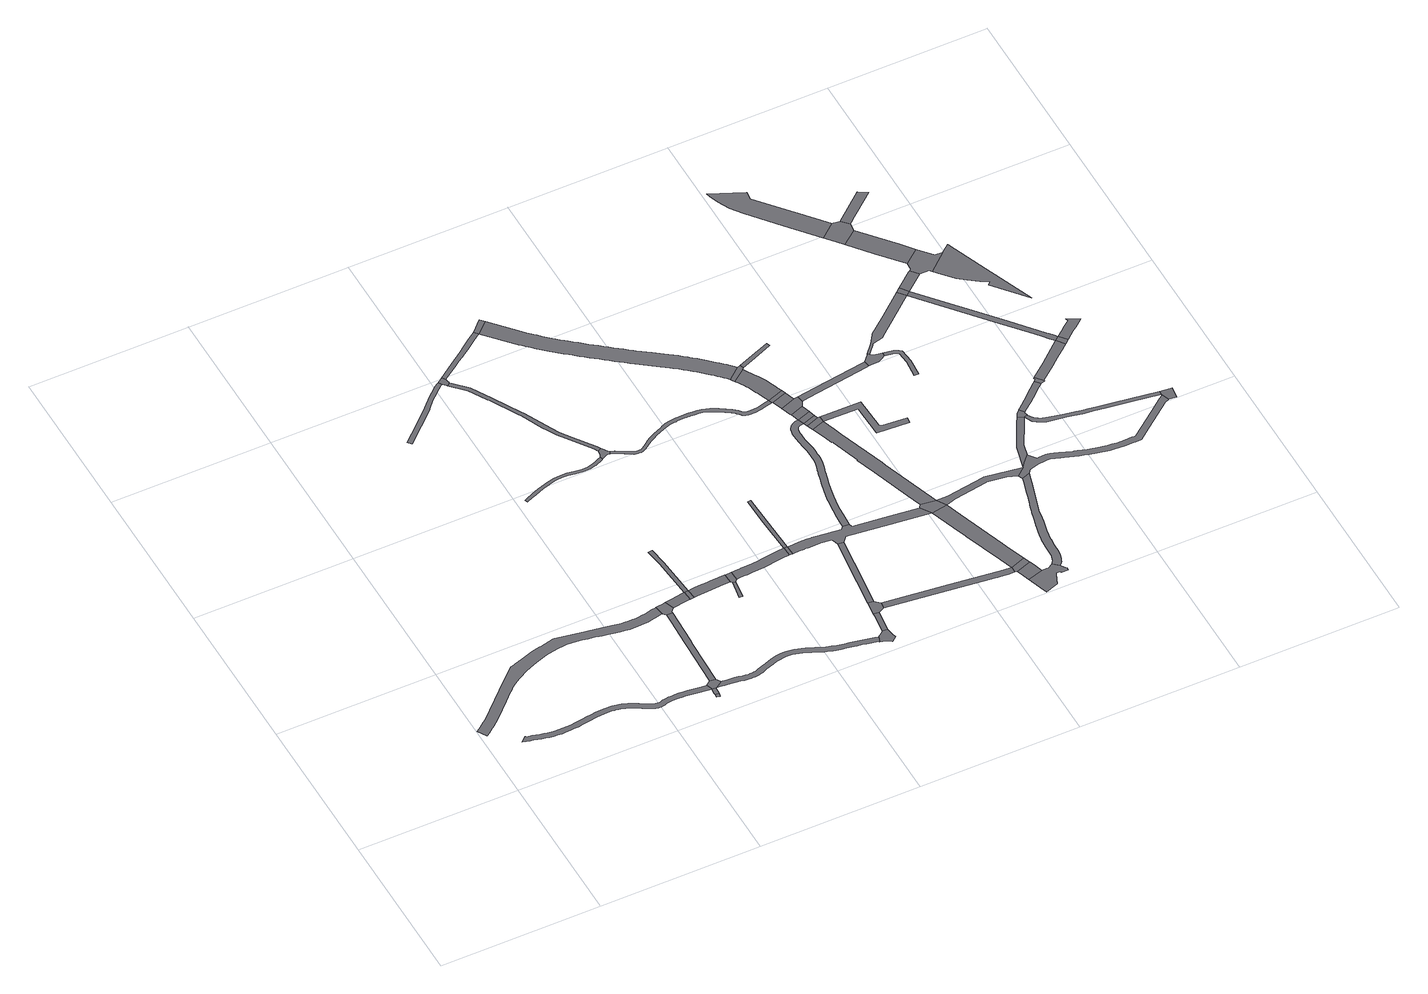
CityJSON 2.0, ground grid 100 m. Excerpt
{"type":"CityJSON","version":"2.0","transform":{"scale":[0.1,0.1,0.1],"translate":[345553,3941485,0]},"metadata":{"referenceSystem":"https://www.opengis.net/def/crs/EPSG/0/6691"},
"CityObjects":{
"road1":{"type":"Road","attributes":{"RoadStructureAttribute.sectionType":"1"},"geometry":[{"type":"MultiSurface","lod":"1","boundaries":[[[0,1,2,3,4,5,6,7,8,9,10,11,12,13,14,15,16,17,18,19,20,21,22,23,24,25,26,27,28,29,30,31,32,33,34,35,36,37,38,39,40,41,42,43,44,45,46,47,48,49,50,51,52,53,54,55,56,57,58,59,60,61,62,63,64,65,66,67,68,69,70,71,72,73,74,75,76,77,78,79,80,81,82,83,84,85,86,87,88,89,90,91,92,93,94,95,96,97,98,99,100,101,102,103,104,105,106,107,108,109,110,111,112,113,114,115,116,117,118,119,120,121,122]]]}]},
"road2":{"type":"Road","attributes":{"RoadStructureAttribute.sectionType":"1"},"geometry":[{"type":"MultiSurface","lod":"1","boundaries":[[[123,124,125,126,127,128,129,130,131,132,133,134,135,136,137,138,139,140,141,142,143,144,145,146,147,148,149,150,151,152,153,154,155,156,157,158,159,160,161,162,163,164,165,166,167,168,169,170,171,172,173,174,175,176,177,178,179,180,181,182,183,184,185,186,187,188,189,190,191,192,193,194,195,196,197,198,199,200,201,202,203,204,205,206,207,208,209,210,211,212,213,214,215,216,217,218,219,220]]]}]},
"road3":{"type":"Road","geometry":[{"type":"MultiSurface","lod":"1","boundaries":[[[221,222,223,224,225]]]}]},
"road4":{"type":"Road","attributes":{"RoadStructureAttribute.sectionType":"1"},"geometry":[{"type":"MultiSurface","lod":"1","boundaries":[[[224,226,227,228,229,122,230,231,225]]]}]},
"road5":{"type":"Road","geometry":[{"type":"MultiSurface","lod":"1","boundaries":[[[229,232,233,234,0,122]]]}]},
"road6":{"type":"Road","attributes":{"RoadStructureAttribute.sectionType":"1"},"geometry":[{"type":"MultiSurface","lod":"1","boundaries":[[[235,236,237,238,234,233,239,240,241]]]}]},
"road7":{"type":"Road","geometry":[{"type":"MultiSurface","lod":"1","boundaries":[[[242,243,123,220,235,241,244,245,246,247]]]}]},
"road8":{"type":"Road","attributes":{"RoadStructureAttribute.sectionType":"1"},"geometry":[{"type":"MultiSurface","lod":"1","boundaries":[[[248,249,250,251,252,253,254,255,256,257,258,259,260,261,262,263,264,265,266,267,268,269,270,271,272,273]]]}]},
"road9":{"type":"Road","attributes":{"RoadStructureAttribute.sectionType":"1"},"geometry":[{"type":"MultiSurface","lod":"1","boundaries":[[[246,274,275,276,277,278,279,280,281,247]]]}]},
"road10":{"type":"Road","geometry":[{"type":"MultiSurface","lod":"1","boundaries":[[[278,277,282,283]]]}]},
"road11":{"type":"Road","attributes":{"RoadStructureAttribute.sectionType":"1"},"geometry":[{"type":"MultiSurface","lod":"1","boundaries":[[[284,285,286,287,278,283]]]}]},
"road12":{"type":"Road","attributes":{"RoadStructureAttribute.sectionType":"1"},"geometry":[{"type":"MultiSurface","lod":"1","boundaries":[[[229,288,289,290,291,292,293,294,295,296,297,298,299,300,301,302,303,304,305,306,307,308,309,310,311,312,313,314,315,316,317,318,319,320,321,322,323,324,325,326,327,328,329,330,331,332,333,334,335,336,337,338,339,340,341,342,343,344,345,346,347,348,349,350,351,352,353,354,355,356,357,358,359,360,361,362,363,364,365,366,367,368,369,370,371,372,373,374,375,376,377,378,379,380,381,232]]]}]},
"road13":{"type":"Road","attributes":{"RoadStructureAttribute.sectionType":"1"},"geometry":[{"type":"MultiSurface","lod":"1","boundaries":[[[382,383,384,385,386,387,388,389,390,391,392,393,394,395,396,397,398,399,400,401,402,403,404,405,406,407,408,409,410,411,412]]]}]},
"road14":{"type":"Road","attributes":{"RoadStructureAttribute.sectionType":"1"},"geometry":[{"type":"MultiSurface","lod":"1","boundaries":[[[413,414,415,416,417,418,419,420,421,422,423,424,425,426,427,428,283,282]]]}]},
"road15":{"type":"Road","geometry":[{"type":"MultiSurface","lod":"1","boundaries":[[[272,429,430,431,432,433,434,435,436,437,273]]]}]},
"road16":{"type":"Road","geometry":[{"type":"MultiSurface","lod":"1","boundaries":[[[438,439,440,441]]]}]},
"road17":{"type":"Road","geometry":[{"type":"MultiSurface","lod":"1","boundaries":[[[442,443,421,420,441,440,444,445]]]}]},
"road18":{"type":"Road","attributes":{"RoadStructureAttribute.sectionType":"1"},"geometry":[{"type":"MultiSurface","lod":"1","boundaries":[[[431,446,447,448,449,450,451,452,453,454,455,456,457,458,459,460,461,462,463,464,465,466,467,468,469,470,471,432]]]}]},
"road19":{"type":"Road","attributes":{"RoadStructureAttribute.sectionType":"1"},"geometry":[{"type":"MultiSurface","lod":"1","boundaries":[[[472,473,474,475,476,437,436,477,478,479,480,481,482,483,484,485]]]}]},
"road20":{"type":"Road","geometry":[{"type":"MultiSurface","lod":"1","boundaries":[[[486,487,488,459,458,489,490,491,492,412,411,493,494,495,496,497,498]]]}]},
"road21":{"type":"Road","attributes":{"RoadStructureAttribute.sectionType":"1"},"geometry":[{"type":"MultiSurface","lod":"1","boundaries":[[[499,500,501,502,503,504,505,506,507,508,509,442,445,510,511,512,513,514,515,516,517,518,519,520,521,522]]]}]},
"road22":{"type":"Road","geometry":[{"type":"MultiSurface","lod":"1","boundaries":[[[523,524,336,335,525,526,527,528,529,530,531,532]]]}]},
"road23":{"type":"Road","geometry":[{"type":"MultiSurface","lod":"1","boundaries":[[[485,484,533,534]]]}]},
"road24":{"type":"Road","attributes":{"RoadStructureAttribute.sectionType":"1"},"geometry":[{"type":"MultiSurface","lod":"1","boundaries":[[[535,536,537,538,523,532]]]}]},
"road25":{"type":"Road","geometry":[{"type":"MultiSurface","lod":"1","boundaries":[[[539,522,521,540]]]}]},
"road26":{"type":"Road","geometry":[{"type":"MultiSurface","lod":"1","boundaries":[[[541,537,536,542,543,544,545,546]]]}]},
"road27":{"type":"Road","attributes":{"RoadStructureAttribute.sectionType":"1"},"geometry":[{"type":"MultiSurface","lod":"1","boundaries":[[[539,547,548,549,550,522]]]}]},
"road28":{"type":"Road","attributes":{"RoadStructureAttribute.sectionType":"1"},"geometry":[{"type":"MultiSurface","lod":"1","boundaries":[[[551,552,553,554,555,556,541,546]]]}]},
"road29":{"type":"Road","attributes":{"RoadStructureAttribute.sectionType":"1"},"geometry":[{"type":"MultiSurface","lod":"1","boundaries":[[[557,558,559,560,561,562,563,564,565,566,567,568,569,570,571,572,573,574,575,576,577,578,579,580,581,582,583,584,585,586,587,588,589,590,591,592,593,594,595,596,597,598,599,600,601,602,603,604,605,606,607,608,609,610,611,612,613,614,615,616,617,618,619,620,621,622,623,624,625,626,627,628,629,630,631,632,633,634,635,636,637,638,639,640,641,642,643,644,645,646,647,648,649,650,651,652,653,654,655,656,657,658,659,660,661,662,663,486,498]]]}]},
"road30":{"type":"Road","attributes":{"function":"3","RoadStructureAttribute.sectionType":"1"},"geometry":[{"type":"MultiSurface","lod":"1","boundaries":[[[664,665,666,667,668,669,670,671,672,673,674,675,676,677,678,679,680,681,682,683,684,685,686,687,688,689,690,691,692,693,694,695,696,697,698,699,700,701,702,703,704,705,706,707,708,709,710,533,484,711,712,713,714,715,716,717,718,719,720,721,722,723,724,725,726,727,728,729,730,731,732,733,734,735,736,737,738,739,740,741,742,743,744,745,746,747,748,749,750,751,752,753,754,755,756]]]}]},
"road31":{"type":"Road","geometry":[{"type":"MultiSurface","lod":"1","boundaries":[[[757,758,759,760,761,762,763,764,765,766,555,554,767,768,769,770,771,772,773,774,775,776,777,778,779,780,781,782,783,784,785,539,540]]]}]},
"road32":{"type":"Road","attributes":{"RoadStructureAttribute.sectionType":"1"},"geometry":[{"type":"MultiSurface","lod":"1","boundaries":[[[786,787,788,543,542,789,790,791,792,793,794,795,796]]]}]},
"road33":{"type":"Road","attributes":{"RoadStructureAttribute.sectionType":"1"},"geometry":[{"type":"MultiSurface","lod":"1","boundaries":[[[797,798,799,800,801,802,803,804,805,806,807,808,809,810,811,812,813,814,815,816,817,818,819,820,821,822,823,824,825,826,827,828,829,830,831,832,833,834,835,775,774,836,837,838,839,840,841,842,843,844,845,846,847,848,849,850,851,852,853,854,855,856,857,858,859,860,861,862,863,864,865,866,867,868,869,870,871,872,873,874]]]}]},
"road34":{"type":"Road","geometry":[{"type":"MultiSurface","lod":"1","boundaries":[[[875,876,877,878,664,756,879,880]]]}]},
"road35":{"type":"Road","attributes":{"function":"3","RoadStructureAttribute.sectionType":"1"},"geometry":[{"type":"MultiSurface","lod":"1","boundaries":[[[881,882,883,884,885,886,887,888,889,890,891,892,893,875,880,894,895,896,897,898,899,900,901,902,903,904,905,906,907,612]]]}]},
"road36":{"type":"Road","geometry":[{"type":"MultiSurface","lod":"1","boundaries":[[[611,908,909,881,612]]]}]},
"road37":{"type":"Road","attributes":{"function":"3","RoadStructureAttribute.sectionType":"1"},"geometry":[{"type":"MultiSurface","lod":"1","boundaries":[[[910,909,908,911,912,913]]]}]},
"road38":{"type":"Road","attributes":{"function":"3","RoadStructureAttribute.sectionType":"1"},"geometry":[{"type":"MultiSurface","lod":"1","boundaries":[[[914,915,916,874]]]}]},
"road39":{"type":"Road","geometry":[{"type":"MultiSurface","lod":"1","boundaries":[[[917,914,874,873,918]]]}]},
"road40":{"type":"Road","attributes":{"RoadStructureAttribute.sectionType":"1"},"geometry":[{"type":"MultiSurface","lod":"1","boundaries":[[[919,920,921,917,918]]]}]},
"road41":{"type":"Road","geometry":[{"type":"MultiSurface","lod":"1","boundaries":[[[922,923,924,925,920,919]]]}]},
"road42":{"type":"Road","geometry":[{"type":"MultiSurface","lod":"1","boundaries":[[[926,927,916,915,928,929,910,913]]]}]},
"road43":{"type":"Road","attributes":{"function":"3","RoadStructureAttribute.sectionType":"1"},"geometry":[{"type":"MultiSurface","lod":"1","boundaries":[[[922,930,931,932,933,934,935,936,937,938,939,940,941,942,943,944,923]]]}]},
"road44":{"type":"Road","geometry":[{"type":"MultiSurface","lod":"1","boundaries":[[[939,771,770,945,940]]]}]},
"road45":{"type":"Road","attributes":{"function":"3","RoadStructureAttribute.sectionType":"1"},"geometry":[{"type":"MultiSurface","lod":"1","boundaries":[[[946,947,948,949,950,945,770,951,952,953,954,796]]]}]},
"road46":{"type":"Road","geometry":[{"type":"MultiSurface","lod":"1","boundaries":[[[795,955,956,946,796]]]}]},
"road47":{"type":"Road","attributes":{"function":"3","RoadStructureAttribute.sectionType":"1"},"geometry":[{"type":"MultiSurface","lod":"1","boundaries":[[[957,956,955,958,959,960]]]}]},
"road48":{"type":"Road","geometry":[{"type":"MultiSurface","lod":"1","boundaries":[[[876,961,962,963,964,877]]]}]},
"road49":{"type":"Road","geometry":[{"type":"MultiSurface","lod":"1","boundaries":[[[959,965,966,967,968,969,970,971,972,973,974,975,976,977,978,979,980,981,982,983,984,985,960]]]}]},
"road50":{"type":"Road","attributes":{"function":"3","RoadStructureAttribute.sectionType":"1"},"geometry":[{"type":"MultiSurface","lod":"1","boundaries":[[[986,987,988,989,990,991,992,993,924,923]]]}]},
"road51":{"type":"Road","attributes":{"RoadStructureAttribute.sectionType":"1"},"geometry":[{"type":"MultiSurface","lod":"1","boundaries":[[[994,995,929,928,996,997,998,999]]]}]},
"road52":{"type":"Road","attributes":{"RoadStructureAttribute.sectionType":"1"},"geometry":[{"type":"MultiSurface","lod":"1","boundaries":[[[1000,1001,1002,1003,940,945,1004,1005,1006,1007,1008,1009]]]}]},
"road53":{"type":"Road","attributes":{"RoadStructureAttribute.sectionType":"1"},"geometry":[{"type":"MultiSurface","lod":"1","boundaries":[[[976,1010,1011,1012,1013,1014,1015,1016,1017,1018,1019,1020,1021,1022,1023,1024,1025,1026,1027,1028,1029,1030,1031,1032,1033,1034,1035,1036,1037,1038,1039,1040,1041,1042,1043,1044,1045,1046,1047,1048,1049,1050,1051,1052,1053,1054,1055,1056,1057,1058,1059,1060,1061,1062,1063,1064,977]]]}]},
"road54":{"type":"Road","geometry":[{"type":"MultiSurface","lod":"1","boundaries":[[[998,1065,1066,1067,1068,1069,1070,1071,1072,1073,1074,1075,1076,1077,999]]]}]},
"road55":{"type":"Road","attributes":{"RoadStructureAttribute.sectionType":"1"},"geometry":[{"type":"MultiSurface","lod":"1","boundaries":[[[1078,1079,1080,1081,1082,1083,1084,1085,1086,1087,1088,1071,1070]]]}]},
"road56":{"type":"Road","attributes":{"RoadStructureAttribute.sectionType":"1"},"geometry":[{"type":"MultiSurface","lod":"1","boundaries":[[[1089,1090,1091,1092,1093,1094,1095,1074,1073,1096,1097,1098,1099,1100,1101,1102]]]}]},
"road57":{"type":"Road","geometry":[{"type":"MultiSurface","lod":"1","boundaries":[[[1103,1104,1105,1106,1107,1108,1109,1110,1111,1112]]]}]},
"road58":{"type":"Road","attributes":{"RoadStructureAttribute.sectionType":"1"},"geometry":[{"type":"MultiSurface","lod":"1","boundaries":[[[1113,1114,1115,1116,1117,1118,1119,1120,1121,1122,1123,1124,1125]]]}]},
"road59":{"type":"Road","attributes":{"RoadStructureAttribute.sectionType":"1"},"geometry":[{"type":"MultiSurface","lod":"1","boundaries":[[[1126,1127,1128,1129,1130,1131,1132,1133,1134,1135,1136,1137,1138,1139,1140,1107,1106]]]}]},
"road60":{"type":"Road","geometry":[{"type":"MultiSurface","lod":"1","boundaries":[[[1141,1142,1143,1144,1145,1146,1147,1148,1149,1150,1151,1152,1153,1154,1155,1156,1157,1158,1159,1160,1161,1162,1163,1164,1165,1166,1167,1168,1169,1170,1171,1172,1173,1174,1175,1176,1177,1178,1179,1180,1181,1182,1183,1184,1185,1186,1187,1188,1189,1190,1191,1192,1193,1194,1195,1196,1197,1198,1199,1200,1201,1202,1203,1204,1205,1206,1207,1000,1009,1035,1034]]]}]},
"road61":{"type":"Road","geometry":[{"type":"MultiSurface","lod":"1","boundaries":[[[1208,1209,1089,1102]]]}]},
"road62":{"type":"Road","attributes":{"RoadStructureAttribute.sectionType":"1"},"geometry":[{"type":"MultiSurface","lod":"1","boundaries":[[[1111,1110,1210,1211,1212,1000,1207,1206,1213,1214,1215,1111,1216,1217,1218,1219,1220,1221,1222,1223,1224,1225,1226,1227,1228,1229,1230,1231,1232,1233,1234,1235,1236,1237,1238,1239,1240,1241,1242,1243,1244,1112]]]}]},
"road63":{"type":"Road","geometry":[{"type":"MultiSurface","lod":"1","boundaries":[[[1245,1246,1125,1124,1247,1248,1249,1250]]]}]},
"road64":{"type":"Road","geometry":[{"type":"MultiSurface","lod":"1","boundaries":[[[1251,1252,1253,1254,1255,1134,1133]]]}]},
"road65":{"type":"Road","attributes":{"RoadStructureAttribute.sectionType":"1"},"geometry":[{"type":"MultiSurface","lod":"1","boundaries":[[[1256,1209,1208,1257,1258]]]}]},
"road66":{"type":"Road","attributes":{"RoadStructureAttribute.sectionType":"1"},"geometry":[{"type":"MultiSurface","lod":"1","boundaries":[[[1249,1259,1260,1261,1262,1263,1250]]]}]},
"road67":{"type":"Road","attributes":{"RoadStructureAttribute.sectionType":"1"},"geometry":[{"type":"MultiSurface","lod":"1","boundaries":[[[1264,1265,1266,1267,1268,1269,1270,1271,1272,1273,1208,1102]]]}]},
"road68":{"type":"Road","attributes":{"RoadStructureAttribute.sectionType":"1"},"geometry":[{"type":"MultiSurface","lod":"1","boundaries":[[[1274,1253,1252,1275,1276,1277,1278,1268]]]}]},
"road69":{"type":"Road","attributes":{"RoadStructureAttribute.sectionType":"1"},"geometry":[{"type":"MultiSurface","lod":"1","boundaries":[[[1279,1280,1281,1282,1283,1246,1245]]]}]},
"road70":{"type":"Road","geometry":[{"type":"MultiSurface","lod":"1","boundaries":[[[1284,1258,1257,1285,1286,1287,1288,1261,1260]]]}]},
"road71":{"type":"Road","attributes":{"RoadStructureAttribute.sectionType":"1"},"geometry":[{"type":"MultiSurface","lod":"1","boundaries":[[[1286,1289,1290,1291,1292,1293,1294,1295,1296,1297,1298,1287]]]}]},
"road72":{"type":"Road","geometry":[{"type":"MultiSurface","lod":"1","boundaries":[[[1299,1269,1268,1278,1300]]]}]},
"road73":{"type":"Road","attributes":{"RoadStructureAttribute.sectionType":"1"},"geometry":[{"type":"MultiSurface","lod":"1","boundaries":[[[1300,1301,1302,1303,1304,1305,1306,1307,1308,1309,1310,1299]]]}]},
"road74":{"type":"Road","geometry":[{"type":"MultiSurface","lod":"1","boundaries":[[[1227,1172,1171,1311,1312,1313,1314,1228]]]}]}
},
"vertices":[
[1301,233,0],[1281,236,0],[1259,239,0],[1237,241,0],[1213,245,0],[1189,248,0],[1164,251,0],[1138,253,0],[1116,254,0],[1094,253,0],[1072,252,0],[1050,249,0],[1034,246,0],[1020,243,0],[1010,240,0],[1001,239,0],[997,239,0],[992,239,0],[988,240,0],[986,240,0],[980,242,0],[973,245,0],[963,249,0],[953,255,0],[937,263,0],[920,273,0],[902,285,0],[882,296,0],[867,303,0],[851,311,0],[834,318,0],[817,324,0],[803,328,0],[790,331,0],[777,333,0],[763,335,0],[745,337,0],[728,337,0],[711,337,0],[695,337,0],[677,336,0],[663,335,0],[632,331,0],[602,327,0],[573,323,0],[545,319,0],[518,315,0],[492,311,0],[467,309,0],[443,309,0],[418,309,0],[394,310,0],[371,312,0],[350,316,0],[329,320,0],[307,326,0],[284,331,0],[263,337,0],[243,342,0],[227,346,0],[225,348,0],[192,319,0],[213,314,0],[234,308,0],[255,303,0],[276,297,0],[298,292,0],[321,286,0],[343,281,0],[366,277,0],[391,275,0],[417,274,0],[443,274,0],[469,274,0],[496,277,0],[523,280,0],[550,284,0],[577,288,0],[607,292,0],[636,296,0],[656,299,0],[666,300,0],[696,302,0],[712,302,0],[728,302,0],[743,302,0],[759,300,0],[771,299,0],[783,296,0],[795,294,0],[806,291,0],[822,285,0],[837,279,0],[852,272,0],[866,265,0],[884,255,0],[902,244,0],[919,233,0],[937,223,0],[948,218,0],[958,213,0],[969,208,0],[979,206,0],[985,205,0],[991,204,0],[997,204,0],[1003,204,0],[1015,206,0],[1028,209,0],[1041,212,0],[1055,215,0],[1075,217,0],[1096,218,0],[1116,219,0],[1136,218,0],[1161,217,0],[1185,214,0],[1208,210,0],[1232,207,0],[1254,204,0],[1276,201,0],[1298,198,0],[1315,196,0],
[1324,895,0],[1322,895,0],[1298,891,0],[1273,886,0],[1249,881,0],[1228,877,0],[1208,874,0],[1188,872,0],[1167,872,0],[1146,872,0],[1125,873,0],[1100,876,0],[1074,880,0],[1047,885,0],[1019,890,0],[995,894,0],[971,899,0],[957,901,0],[897,911,0],[717,942,0],[707,941,0],[622,924,0],[611,922,0],[560,911,0],[499,891,0],[482,886,0],[458,878,0],[446,874,0],[412,863,0],[397,859,0],[258,728,0],[141,618,0],[107,585,0],[93,573,0],[85,565,0],[67,551,0],[51,538,0],[35,525,0],[20,514,0],[6,505,0],[40,449,0],[58,461,0],[75,474,0],[91,487,0],[108,500,0],[126,516,0],[144,531,0],[162,547,0],[180,563,0],[205,587,0],[230,612,0],[255,638,0],[280,662,0],[300,681,0],[320,699,0],[327,705,0],[340,717,0],[362,734,0],[381,746,0],[401,759,0],[422,770,0],[442,781,0],[467,793,0],[492,804,0],[518,815,0],[543,825,0],[574,836,0],[605,846,0],[637,854,0],[668,860,0],[697,865,0],[726,868,0],[754,869,0],[783,869,0],[815,866,0],[847,861,0],[879,855,0],[910,849,0],[935,845,0],[940,844,0],[943,843,0],[959,840,0],[983,835,0],[1008,831,0],[1036,825,0],[1064,820,0],[1092,816,0],[1120,813,0],[1144,812,0],[1167,812,0],[1191,812,0],[1214,814,0],[1238,817,0],[1261,822,0],[1285,827,0],[1309,832,0],[1331,836,0],[1334,836,0],
[1310,130,0],[1320,129,0],[1330,127,0],[1336,146,0],[1312,150,0],
[1336,159,0],[1337,164,0],[1338,187,0],[1339,194,0],[1314,189,0],[1312,161,0],
[1388,224,0],[1367,252,0],[1332,257,0],
[1353,817,0],[1351,754,0],[1344,588,0],[1343,550,0],[1378,550,0],[1379,587,0],[1388,816,0],
[1367,902,0],[1345,899,0],[1388,824,0],[1396,833,0],[1409,848,0],[1390,906,0],
[1031,2979,0],[1027,2976,0],[1002,2957,0],[993,2949,0],[955,2916,0],[904,2867,0],[885,2847,0],[878,2841,0],[834,2799,0],[781,2751,0],[751,2724,0],[728,2703,0],[675,2655,0],[695,2632,0],[748,2680,0],[790,2718,0],[801,2729,0],[854,2777,0],[901,2821,0],[906,2826,0],[943,2868,0],[972,2897,0],[1019,2937,0],[1042,2955,0],[1054,2963,0],[1039,2984,0],
[1437,852,0],[1474,858,0],[1512,863,0],[1524,864,0],[1517,925,0],[1504,923,0],[1466,918,0],[1428,912,0],
[1549,867,0],[1543,928,0],
[1523,1184,0],[1508,1296,0],[1481,1292,0],[1496,1182,0],
[1356,192,0],[1376,190,0],[1392,188,0],[1429,185,0],[1465,181,0],[1486,178,0],[1507,174,0],[1527,171,0],[1547,169,0],[1560,169,0],[1573,170,0],[1585,171,0],[1597,172,0],[1612,176,0],[1627,181,0],[1642,187,0],[1657,192,0],[1682,201,0],[1707,210,0],[1733,219,0],[1759,225,0],[1778,227,0],[1796,229,0],[1815,229,0],[1834,228,0],[1853,224,0],[1873,218,0],[1891,212,0],[1910,205,0],[1934,195,0],[1938,193,0],[1957,184,0],[1980,173,0],[2003,164,0],[2018,158,0],[2033,154,0],[2049,149,0],[2065,145,0],[2094,138,0],[2125,133,0],[2155,128,0],[2185,122,0],[2213,117,0],[2240,111,0],[2267,105,0],[2293,98,0],[2310,93,0],[2310,92,0],[2321,126,0],[2303,131,0],[2275,139,0],[2247,146,0],[2219,151,0],[2192,156,0],[2161,162,0],[2130,167,0],[2101,172,0],[2073,179,0],[2059,183,0],[2044,187,0],[2029,192,0],[2015,196,0],[1994,205,0],[1972,216,0],[1948,227,0],[1935,232,0],[1922,238,0],[1903,245,0],[1883,252,0],[1862,258,0],[1838,262,0],[1816,264,0],[1795,264,0],[1774,262,0],[1753,259,0],[1723,253,0],[1695,243,0],[1670,234,0],[1645,225,0],[1630,219,0],[1615,214,0],[1602,210,0],[1591,207,0],[1581,206,0],[1571,205,0],[1559,204,0],[1549,204,0],[1531,206,0],[1512,208,0],[1492,212,0],[1469,216,0],[1432,220,0],[1422,221,0],[1396,223,0],
[1565,2057,0],[1541,2046,0],[1522,2037,0],[1485,2027,0],[1446,2027,0],[1399,2032,0],[1359,2040,0],[1318,2040,0],[1273,2036,0],[1227,2025,0],[1187,2013,0],[1177,2010,0],[1122,1989,0],[1063,1963,0],[1055,1960,0],[1063,1941,0],[1099,1957,0],[1130,1970,0],[1184,1991,0],[1233,2006,0],[1276,2016,0],[1319,2020,0],[1357,2020,0],[1396,2012,0],[1445,2007,0],[1488,2007,0],[1527,2017,0],[1529,2018,0],[1574,2039,0],[1586,2045,0],[1577,2063,0],
[1571,869,0],[1593,871,0],[1610,872,0],[1615,873,0],[1637,874,0],[1689,877,0],[1742,880,0],[1782,881,0],[1780,942,0],[1740,940,0],[1686,938,0],[1667,937,0],[1633,935,0],[1610,934,0],[1588,932,0],[1566,930,0],
[1057,2960,0],[1072,2943,0],[1077,2938,0],[1095,2955,0],[1093,2962,0],[1091,2967,0],[1091,2974,0],[1088,2987,0],[1074,3009,0],
[1773,753,0],[1793,750,0],[1811,867,0],[1791,870,0],
[1820,944,0],[1792,942,0],[1812,874,0],[1823,883,0],
[1159,2850,0],[1225,2741,0],[1231,2731,0],[1323,2564,0],[1335,2543,0],[1396,2411,0],[1416,2373,0],[1442,2324,0],[1490,2256,0],[1578,2133,0],[1581,2127,0],[1586,2118,0],[1589,2110,0],[1612,2123,0],[1606,2133,0],[1599,2146,0],[1594,2153,0],[1510,2270,0],[1464,2337,0],[1439,2383,0],[1419,2422,0],[1357,2555,0],[1345,2576,0],[1252,2744,0],[1179,2865,0],[1105,2945,0],
[1345,3204,0],[1324,3188,0],[1294,3166,0],[1257,3139,0],[1169,3075,0],[1184,3054,0],[1215,3076,0],[1243,3092,0],[1251,3098,0],[1259,3104,0],[1311,3142,0],[1363,3179,0],[1412,3215,0],[1392,3238,0],
[1645,2079,0],[1637,2082,0],[1622,2106,0],[1590,2103,0],[1590,2095,0],[1588,2087,0],[1585,2078,0],[1611,2058,0],[1617,2061,0],[1622,2062,0],[1626,2062,0],[1634,2062,0],[1638,2060,0],
[2162,973,0],[2127,971,0],[2092,967,0],[2058,962,0],[2026,958,0],[1995,954,0],[1958,951,0],[1921,949,0],[1886,947,0],[1883,947,0],[1844,945,0],[1847,884,0],[1886,886,0],[1891,886,0],[1924,888,0],[1963,890,0],[2001,893,0],[2034,897,0],[2067,902,0],[2100,906,0],[2133,910,0],[2165,912,0],[2169,912,0],[2166,974,0],
[2360,159,0],[2359,153,0],[2327,87,0],[2343,80,0],[2359,72,0],[2376,60,0],[2410,88,0],[2404,96,0],[2403,98,0],[2394,155,0],
[1487,3282,0],[1463,3309,0],
[2408,260,0],[2412,291,0],[2377,296,0],[2375,279,0],
[2186,974,0],[2189,913,0],
[2388,386,0],[2449,314,0],[2454,354,0],[2451,354,0],[2450,355,0],[2423,381,0],
[2176,1203,0],[2170,1383,0],[2150,1383,0],[2156,1202,0],
[2445,556,0],[2446,561,0],[2462,694,0],[2482,862,0],[2447,864,0],[2410,560,0],
[1640,2059,0],[1662,2050,0],[1758,1996,0],[1780,1991,0],[1787,1991,0],[1800,1991,0],[1814,1994,0],[1815,1994,0],[1831,2002,0],[1857,2020,0],[1880,2037,0],[1907,2053,0],[1940,2070,0],[1961,2079,0],[1990,2091,0],[2009,2097,0],[2026,2103,0],[2040,2106,0],[2060,2109,0],[2067,2110,0],[2079,2111,0],[2081,2111,0],[2087,2112,0],[2102,2113,0],[2125,2114,0],[2147,2114,0],[2153,2113,0],[2163,2113,0],[2170,2113,0],[2194,2111,0],[2218,2109,0],[2242,2105,0],[2264,2100,0],[2283,2092,0],[2302,2082,0],[2321,2071,0],[2341,2059,0],[2355,2050,0],[2364,2044,0],[2370,2041,0],[2384,2031,0],[2396,2022,0],[2406,2011,0],[2417,1999,0],[2429,1986,0],[2445,1977,0],[2452,1975,0],[2457,1974,0],[2461,1973,0],[2467,1973,0],[2470,1973,0],[2505,1972,0],[2543,1978,0],[2580,1987,0],[2616,1995,0],[2611,2020,0],[2574,2012,0],[2538,2003,0],[2503,1997,0],[2469,1998,0],[2465,1998,0],[2461,1999,0],[2457,1999,0],[2455,2000,0],[2445,2006,0],[2436,2015,0],[2425,2028,0],[2413,2041,0],[2398,2052,0],[2383,2062,0],[2369,2071,0],[2354,2080,0],[2334,2092,0],[2314,2104,0],[2295,2114,0],[2294,2115,0],[2272,2123,0],[2247,2130,0],[2222,2134,0],[2196,2136,0],[2171,2138,0],[2148,2139,0],[2124,2139,0],[2100,2138,0],[2090,2137,0],[2077,2136,0],[2069,2135,0],[2056,2134,0],[2036,2130,0],[2026,2128,0],[2018,2126,0],[2010,2123,0],[1991,2114,0],[1989,2114,0],[1954,2097,0],[1932,2089,0],[1897,2071,0],[1869,2054,0],[1855,2043,0],[1845,2036,0],[1821,2019,0],[1813,2015,0],[1808,2013,0],[1798,2011,0],[1782,2011,0],[1766,2015,0],[1671,2068,0],
[2571,2324,0],[2559,2339,0],[2544,2355,0],[2530,2371,0],[2515,2387,0],[2499,2401,0],[2484,2415,0],[2465,2433,0],[2445,2452,0],[2425,2470,0],[2404,2488,0],[2384,2506,0],[2369,2518,0],[2363,2523,0],[2341,2540,0],[2320,2557,0],[2298,2573,0],[2276,2590,0],[2255,2605,0],[2201,2645,0],[2128,2699,0],[2116,2707,0],[2094,2724,0],[2072,2741,0],[2049,2759,0],[2027,2776,0],[2005,2793,0],[1983,2811,0],[1961,2829,0],[1939,2846,0],[1917,2864,0],[1895,2882,0],[1873,2900,0],[1849,2919,0],[1826,2938,0],[1810,2951,0],[1803,2957,0],[1781,2977,0],[1773,2984,0],[1758,2997,0],[1736,3017,0],[1714,3037,0],[1693,3058,0],[1690,3060,0],[1671,3079,0],[1650,3100,0],[1630,3121,0],[1557,3053,0],[1571,3038,0],[1579,3030,0],[1601,3008,0],[1623,2986,0],[1646,2964,0],[1669,2943,0],[1691,2922,0],[1702,2913,0],[1715,2902,0],[1738,2881,0],[1762,2861,0],[1786,2841,0],[1801,2829,0],[1810,2822,0],[1832,2804,0],[1854,2786,0],[1876,2768,0],[1898,2750,0],[1921,2733,0],[1943,2715,0],[1966,2697,0],[1988,2680,0],[2011,2662,0],[2033,2645,0],[2056,2627,0],[2080,2610,0],[2196,2524,0],[2217,2509,0],[2238,2493,0],[2253,2482,0],[2259,2478,0],[2279,2462,0],[2299,2446,0],[2319,2429,0],[2339,2412,0],[2358,2395,0],[2377,2378,0],[2396,2360,0],[2416,2341,0],[2431,2328,0],[2445,2315,0],[2457,2302,0],[2470,2289,0],[2482,2275,0],[2493,2261,0],
[2198,914,0],[2231,915,0],[2263,915,0],[2273,915,0],[2288,915,0],[2312,915,0],[2336,915,0],[2361,914,0],[2367,914,0],[2435,907,0],[2515,897,0],[2775,866,0],[2828,860,0],[3024,837,0],[2980,901,0],[2771,926,0],[2581,949,0],[2572,968,0],[2532,971,0],[2518,956,0],[2442,965,0],[2432,966,0],[2342,976,0],[2337,976,0],[2313,976,0],[2288,976,0],[2263,976,0],[2229,976,0],[2196,975,0],
[3185,263,0],[3144,268,0],[2855,304,0],[2865,263,0],[3087,235,0],[3115,231,0],[3120,231,0],[3159,226,0],[3182,223,0],[3223,222,0],[3225,262,0],
[2682,1811,0],[2669,1809,0],[2651,1802,0],[2632,1788,0],[2628,1782,0],[2624,1776,0],[2619,1766,0],[2615,1757,0],[2613,1748,0],[2610,1731,0],[2610,1715,0],[2611,1703,0],[2611,1692,0],[2614,1654,0],[2618,1617,0],[2622,1582,0],[2624,1548,0],[2624,1532,0],[2624,1516,0],[2624,1501,0],[2623,1487,0],[2619,1466,0],[2613,1444,0],[2606,1421,0],[2606,1420,0],[2605,1417,0],[2599,1395,0],[2588,1353,0],[2578,1311,0],[2568,1269,0],[2559,1226,0],[2556,1207,0],[2552,1188,0],[2550,1170,0],[2547,1150,0],[2542,1104,0],[2538,1058,0],[2537,1051,0],[2535,1012,0],[2575,1010,0],[2578,1055,0],[2580,1086,0],[2581,1100,0],[2586,1145,0],[2589,1164,0],[2592,1182,0],[2595,1200,0],[2598,1218,0],[2607,1260,0],[2617,1302,0],[2627,1343,0],[2637,1380,0],[2638,1385,0],[2645,1409,0],[2652,1433,0],[2658,1457,0],[2663,1482,0],[2664,1499,0],[2664,1516,0],[2664,1532,0],[2664,1549,0],[2662,1586,0],[2658,1622,0],[2653,1658,0],[2651,1694,0],[2651,1705,0],[2650,1716,0],[2650,1728,0],[2652,1738,0],[2653,1744,0],[2656,1750,0],[2658,1756,0],[2661,1760,0],[2670,1766,0],[2680,1770,0],[2692,1773,0],[2700,1775,0],[2689,1813,0],
[2590,2297,0],[2601,2308,0],[2592,2331,0],[2574,2324,0],[2504,2246,0],[2511,2236,0],
[2709,2054,0],[2701,2079,0],[2697,2088,0],[2691,2105,0],[2688,2113,0],[2678,2137,0],[2667,2162,0],[2656,2185,0],[2643,2209,0],[2631,2232,0],[2620,2250,0],[2609,2269,0],[2597,2287,0],[2514,2231,0],[2524,2216,0],[2534,2200,0],[2543,2183,0],[2550,2169,0],[2557,2154,0],[2564,2139,0],[2570,2124,0],[2576,2109,0],[2583,2094,0],[2589,2079,0],[2595,2064,0],[2600,2049,0],[2606,2034,0],
[2624,1997,0],[2718,2030,0],
[2740,1965,0],[2627,1991,0],[2643,1945,0],[2647,1933,0],
[2772,1841,0],[2756,1892,0],[2672,1862,0],
[2785,1803,0],[2703,1776,0],
[2712,1749,0],[2793,1778,0],[2792,1780,0],
[2726,1709,0],[2806,1738,0],[2806,1778,0],[2800,1778,0],
[2659,1897,0],[2668,1872,0],[2773,1930,0],[2767,1969,0],
[2761,1613,0],[2775,1572,0],[2780,1573,0],[2782,1566,0],[2843,1389,0],[2838,1387,0],[2874,1281,0],[2881,1260,0],[2962,1019,0],[2994,924,0],[3087,910,0],[2960,1282,0],[2952,1307,0],[2849,1608,0],[2834,1653,0],
[3124,853,0],
[3317,296,0],[3272,424,0],[3263,451,0],[3209,604,0],[3157,753,0],[3077,684,0],[3108,595,0],[3110,590,0],[3195,346,0],
[3238,221,0],[3332,253,0],
[3342,225,0],[3253,176,0],[3267,135,0],[3362,166,0],
[2693,2345,0],[2809,2391,0],[2800,2414,0],[2687,2369,0],
[3273,115,0],[3294,53,0],[3312,4,0],[3391,33,0],[3421,102,0],[3424,110,0],[3453,109,0],[3452,102,0],[3495,100,0],[3498,118,0],[3485,133,0],[3472,150,0],[3435,185,0],[3432,181,0],[3424,174,0],[3415,169,0],[3414,168,0],[3405,165,0],[3399,165,0],[3393,165,0],[3387,165,0],
[3024,1736,0],[3030,1530,0],[3030,1525,0],[3231,1509,0],[3235,1549,0],[3084,1561,0],[3068,1571,0],[3062,1776,0],
[3202,2037,0],[2817,1977,0],[2814,1936,0],[3217,1998,0],[3227,2000,0],[3220,2039,0],
[3632,915,0],[3403,950,0],[3401,949,0],[3163,910,0],[3129,855,0],[3187,872,0],[3397,907,0],[3402,908,0],[3517,892,0],[3579,867,0],
[3477,156,0],[3485,165,0],[3491,174,0],[3495,183,0],[3501,194,0],[3511,227,0],[3514,261,0],[3514,281,0],[3514,289,0],[3514,312,0],[3516,332,0],[3518,352,0],[3518,355,0],[3520,372,0],[3522,391,0],[3529,425,0],[3537,459,0],[3546,495,0],[3554,549,0],[3559,580,0],[3560,585,0],[3561,589,0],[3563,598,0],[3609,749,0],[3642,859,0],[3592,839,0],[3582,805,0],[3573,774,0],[3564,742,0],[3558,721,0],[3555,710,0],[3543,669,0],[3530,627,0],[3520,592,0],[3518,585,0],[3507,543,0],[3497,507,0],[3490,478,0],[3488,471,0],[3480,435,0],[3473,398,0],[3471,383,0],[3470,378,0],[3468,357,0],[3466,336,0],[3465,316,0],[3464,289,0],[3464,263,0],[3462,237,0],[3454,213,0],[3451,206,0],[3448,200,0],[3444,194,0],[3440,189,0],[3436,185,0],
[3240,2002,0],[3241,2003,0],[3296,2005,0],[3299,2006,0],[3312,2014,0],[3339,2030,0],[3343,2054,0],[3292,2063,0],[3273,2077,0],[3262,2085,0],[3262,2084,0],[3234,2054,0],[3227,2046,0],
[3398,2020,0],[3415,2010,0],[3421,2004,0],[3424,1978,0],[3429,1932,0],[3420,1821,0],[3445,1819,0],[3454,1933,0],[3445,2016,0],[3430,2030,0],[3406,2044,0],
[3625,2431,0],[3473,2305,0],[3357,2208,0],[3353,2204,0],[3314,2147,0],[3306,2138,0],[3271,2096,0],[3283,2090,0],[3317,2130,0],[3324,2139,0],[3391,2158,0],[3419,2182,0],[3518,2264,0],[3663,2385,0],
[3835,1272,0],[3833,1279,0],[3834,1284,0],[3837,1290,0],[3814,1317,0],[3811,1314,0],[3792,1296,0],[3780,1274,0],[3815,1255,0],[3838,1263,0],
[3416,3220,0],[3384,3259,0],[3230,3443,0],[3233,3494,0],[3236,3496,0],[3032,3586,0],[3038,3558,0],[3056,3504,0],[3095,3430,0],[3145,3358,0],[3300,3172,0],[3452,2989,0],[3544,3066,0],
[3839,1292,0],[3852,1303,0],[3899,1338,0],[3908,1346,0],[3929,1364,0],[3991,1419,0],[4011,1436,0],[4018,1443,0],[3991,1473,0],[3977,1461,0],[3917,1408,0],[3893,1387,0],[3885,1380,0],[3873,1368,0],[3825,1326,0],
[3661,882,0],[3722,897,0],[3729,898,0],[3751,902,0],[3771,905,0],[3787,905,0],[3804,902,0],[3825,895,0],[3848,886,0],[3853,884,0],[3872,878,0],[3899,869,0],[3925,860,0],[3951,852,0],[3978,844,0],[4007,836,0],[4035,828,0],[4064,821,0],[4094,815,0],[4123,810,0],[4141,808,0],[4152,807,0],[4181,804,0],[4210,803,0],[4234,802,0],[4257,803,0],[4280,803,0],[4317,804,0],[4397,866,0],[4565,996,0],[4593,1007,0],[4575,1054,0],[4540,1028,0],[4497,995,0],[4356,886,0],[4301,843,0],[4293,843,0],[4279,843,0],[4256,843,0],[4234,842,0],[4211,843,0],[4184,844,0],[4156,847,0],[4130,850,0],[4128,850,0],[4101,854,0],[4073,860,0],[4045,867,0],[4017,874,0],[3989,882,0],[3963,890,0],[3943,897,0],[3937,898,0],[3911,907,0],[3901,910,0],[3889,914,0],[3885,915,0],[3862,924,0],[3838,933,0],[3814,940,0],[3800,943,0],[3790,945,0],[3768,945,0],[3745,942,0],[3737,940,0],[3696,990,0],[3655,942,0],
[3690,2407,0],[3652,2453,0],
[3758,1233,0],[3752,1222,0],[3671,1069,0],[3714,1065,0],[3786,1201,0],[3793,1215,0],[3841,1206,0],[3861,1190,0],[3886,1176,0],[3911,1166,0],[4026,1147,0],[4112,1129,0],[4116,1128,0],[4190,1120,0],[4205,1117,0],[4264,1108,0],[4403,1086,0],[4572,1061,0],[4576,1085,0],[4407,1111,0],[4301,1128,0],[4209,1142,0],[4166,1149,0],[4123,1156,0],[4092,1161,0],[4015,1176,0],[3921,1196,0],[3903,1201,0],[3890,1207,0],[3879,1213,0],[3868,1220,0],[3859,1228,0],[3852,1237,0],[3844,1249,0],[3839,1259,0],
[3634,3015,0],[3593,3059,0],[3466,2973,0],[3505,2926,0],[3536,2889,0],[3629,2965,0],
[4043,1448,0],[4041,1456,0],[4005,1501,0],[3997,1494,0],[4004,1485,0],
[3755,2539,0],[3802,2500,0],[3764,2546,0],
[3651,2751,0],[3777,2600,0],[3869,2677,0],[3805,2754,0],[3773,2792,0],
[4022,1957,0],[4140,1817,0],[4184,1764,0],[4216,1725,0],[4241,1696,0],[4266,1720,0],[4251,1739,0],[4230,1763,0],[4220,1775,0],[4071,1952,0],
[4099,1577,0],[4135,1532,0],[4186,1574,0],[4240,1618,0],[4279,1649,0],
[3647,3025,0],[3680,3053,0],[3711,3080,0],[3836,3184,0],[3783,3218,0],
[3775,2556,0],[3862,2499,0],[3873,2485,0],[3992,2584,0],[3943,2588,0],
[3913,2437,0],[3920,2429,0],[3968,2376,0],[4016,2335,0],[4075,2294,0],[4124,2269,0],[4104,2248,0],[4271,2048,0],[4130,2407,0],[4043,2627,0],
[4268,1718,0],[4306,1672,0],
[4357,1714,0],[4385,1736,0],[4401,1749,0],[4416,1761,0],[4439,1780,0],[4366,1819,0],[4373,1804,0],[4322,1762,0],[4305,1748,0],[4294,1739,0],
[4596,1009,0],[4640,1002,0],[4650,1075,0],[4607,1081,0]
]}
